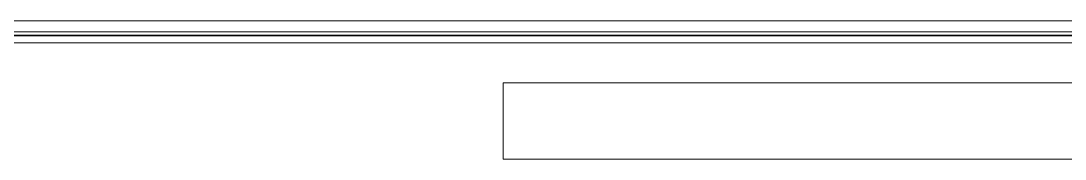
# Model space of a CAD drawing. Header units: metres. Extents: x 32 to 132, y -29 to 44.
# Drawn here: x 124.334 to 126.388, y -12.174 to -11.902 of the extents above; entities that cross this region are included whole.
import ezdxf

# ---------------------------------------------------------------- set-up
doc = ezdxf.new("R2010")
doc.units = ezdxf.units.M
doc.header["$LTSCALE"] = 100
doc.layers.add('A-WALL', color=8, linetype='Continuous', lineweight=9)
doc.layers.add('Arqui', color=8, linetype='Continuous', lineweight=0)

# ---------------------------------------------------------------- blocks, each defined once
blk = doc.blocks.new('estructura etapa 3')
at = {"layer": 'Arqui'}
blk.add_line((-93.5202, -6703.6738), (-46.5015, -6703.6738), dxfattribs=at)
blk = doc.blocks.new('A$C4ed580ad')
at = {"layer": 'Arqui', "lineweight": 0}
blk.add_lwpolyline([(47.4788, 17.029), (47.4788, 17.0723), (43.8316, 17.0723), (43.8316, 17.029)], close=True, dxfattribs=at)
at = {"layer": 'Arqui', "lineweight": 25}
blk.add_lwpolyline([(47.4788, 17.0434), (43.8316, 17.0434), (47.4788, 17.0434)], dxfattribs=at)
at = {"layer": 'Arqui'}
blk.add_blockref('estructura etapa 3', (97.3352, 6720.7245), dxfattribs=at)

msp = doc.modelspace()

# ---------------------------------------------------------------- linework, layer by layer
at = {"layer": 'A-WALL'}
for p, q in [((127.5425, -12.0243), (125.2825, -12.0243)), ((125.2825, -12.1743), (127.5425, -12.1743))]:
    msp.add_line(p, q, dxfattribs=at)
at = {"layer": 'A-WALL', "color": 253, "true_color": 0xaaaaaa}
for p, q in [((127.5425, -12.0243), (125.2825, -12.0243)), ((125.2825, -12.0243), (125.2825, -12.1743)), ((125.2825, -12.1743), (127.5425, -12.1743))]:
    msp.add_line(p, q, dxfattribs=at)

# ---------------------------------------------------------------- block references
at = {"layer": 'Arqui'}
msp.add_blockref('A$C4ed580ad', (80.1042, -28.9743), dxfattribs=at)

doc.saveas('drawing.dxf')
